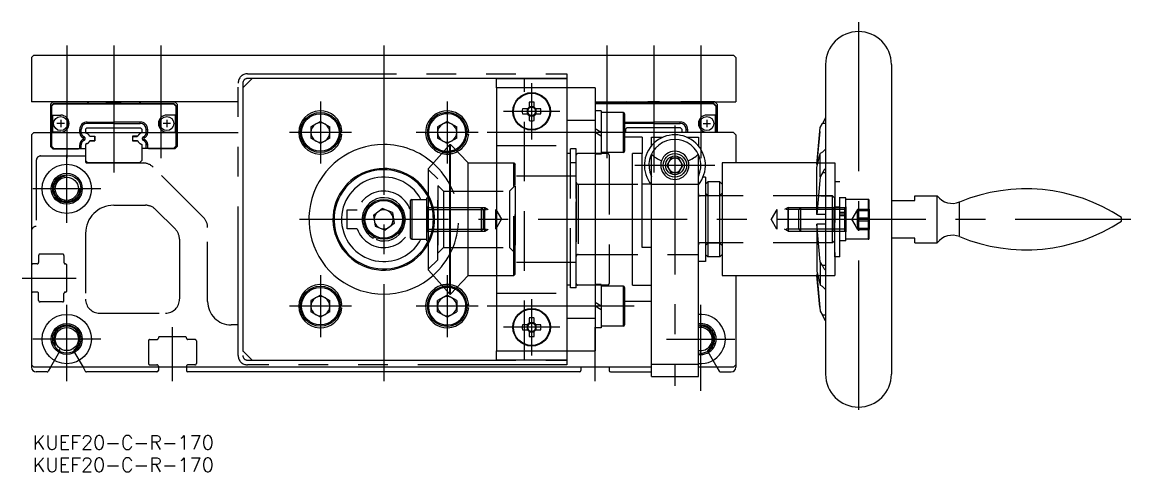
# Model space of a CAD drawing. Extents: x -77 to 457, y -54 to 311.
# Drawn here: x -77 to 159.1, y -53.8 to 42 of the extents above; entities that cross this region are included whole.
import ezdxf

# ---------------------------------------------------------------- set-up
doc = ezdxf.new("R2010")
doc.units = 0
for name, pattern in [('CENTER', [50.8, 31.75, -6.35, 6.35, -6.35]), ('DASHED', [19.05, 12.7, -6.35]), ('PHANTOM', [63.5, 31.75, -6.35, 6.35, -6.35, 6.35, -6.35])]:
    doc.linetypes.add(name, pattern=pattern)
doc.layers.get('0').update_dxf_attribs({"linetype": 'CONTINUOUS'})
doc.layers.add('CENTER', color=1, linetype='CENTER')
doc.styles.get("Standard").update_dxf_attribs({"font": 'txt.shx', "height": 3, "bigfont": 'bigfont.shx'})

# ---------------------------------------------------------------- blocks, each defined once
blk = doc.blocks.new('*U11')
at = {"color": 7, "linetype": 'CONTINUOUS'}
blk.add_text('KUEF20-C-R-170', height=3, dxfattribs=at).set_placement((-74.75, -49.05))
blk = doc.blocks.new('*U12')
at = {"color": 7, "linetype": 'CONTINUOUS'}
blk.add_text('KUEF20-C-R-170', height=3, dxfattribs=at).set_placement((-74.75, -53.79))

msp = doc.modelspace()

# ---------------------------------------------------------------- linework, layer by layer
at = {"color": 7, "linetype": 'CONTINUOUS'}
for p, q in [((-74.5, 35), (-75, 34.5)), ((-74.5, 35), (-75, 34.5)), ((-75, 34.5), (-75, 25)), ((-75, 34.5), (-75, 33)), ((-74.5, 35), (74.5, 35)), ((74.5, 35), (75, 34.5)), ((75, 34.5), (75, 33)), ((-75, 33), (-75, 25)), ((75, 33), (75, 25)), ((94.1, 33), (94.1, -33)), ((108.1, 33), (108.1, -33)), ((-28, 30), (-30, 28)), ((24, 30), (-28, 30)), ((24, 30), (39, 30)), ((24, 28), (24, 30)), ((39, 30), (39, 28)), ((-30, 28), (-30, -28)), ((24, 28), (24, -28)), ((39, 28), (24, 28)), ((39, 28), (39, -28)), ((45, 28), (39, 28)), ((45, 28), (45, 21.02)), ((-31, 25), (-75, 25)), ((-70.5, 25), (-71, 24.5)), ((-71, 24.5), (-71, 18.5)), ((-70.3, 24.7), (-70.8, 24.2)), ((-70.8, 24.2), (-70.8, 18.5)), ((-70.25, 24.6), (-70.75, 24.1)), ((-70.75, 24.1), (-70.75, 22.2)), ((-70.5, 25), (-63.3, 25)), ((-70.3, 24.7), (-44.7, 24.7)), ((-70.25, 24.6), (-44.75, 24.6)), ((-62.9, 24.75), (-63.3, 25)), ((-62.9, 24.75), (-52.1, 24.75)), ((-58.7, 25), (-59.1, 24.75)), ((-58.7, 25), (-56.3, 25)), ((-56.3, 25), (-55.9, 24.75)), ((-52.1, 24.75), (-51.7, 25)), ((-51.7, 25), (-44.5, 25)), ((-44.75, 24.6), (-44.25, 24.1)), ((-44.7, 24.7), (-44.2, 24.2)), ((-44.5, 25), (-44, 24.5)), ((-44.25, 24.1), (-44.25, 22.2)), ((-44.2, 24.2), (-44.2, 18.5)), ((-44, 24.5), (-44, 18.5)), ((30.98, 24.98), (30.98, 23.87)), ((32.01, 23.98), (30.98, 23.98)), ((32.01, 23.87), (32.01, 24.98)), ((45, 25), (75, 25)), ((70.3, 24.7), (45, 24.7)), ((70.25, 24.6), (45, 24.6)), ((52.1, 24.75), (51.7, 25)), ((62.9, 24.75), (52.1, 24.75)), ((56.3, 25), (55.9, 24.75)), ((58.7, 25), (56.3, 25)), ((58.7, 25), (59.1, 24.75)), ((62.9, 24.75), (63.3, 25)), ((70.5, 25), (63.3, 25)), ((70.25, 24.6), (70.75, 24.1)), ((70.3, 24.7), (70.8, 24.2)), ((70.5, 25), (71, 24.5)), ((70.75, 24.1), (70.75, 22.2)), ((70.8, 24.2), (70.8, 18.5)), ((71, 24.5), (71, 18.5)), ((-70.75, 22.2), (-68.8, 22.2)), ((-70.55, 22.2), (-70.55, 18.6)), ((-44.25, 22.2), (-46.2, 22.2)), ((-44.45, 22.2), (-44.45, 18.6)), ((30.63, 23.52), (29.52, 23.52)), ((29.52, 22.49), (30.63, 22.49)), ((30.52, 23.52), (30.52, 22.49)), ((30.98, 22.13), (30.98, 21.02)), ((30.98, 22.02), (32.01, 22.02)), ((32.01, 21.02), (32.01, 22.13)), ((33.48, 23.52), (32.37, 23.52)), ((32.37, 22.49), (33.48, 22.49)), ((32.48, 22.49), (32.48, 23.52)), ((46.3, 23.1), (45, 23.1)), ((46.3, 23.1), (46.3, 13.9)), ((51.05, 22.75), (46.3, 22.75)), ((51.05, 14.25), (51.05, 22.75)), ((51.3, 22.5), (51.3, 14.5)), ((70.75, 22.2), (68.8, 22.2)), ((70.55, 22.2), (70.55, 18.6)), ((94.1, 21.6), (93.41, 20.42)), ((-68, 20.4), (-69.6, 20.4)), ((-68.8, 21.2), (-68.8, 19.6)), ((-64.43, 19.13), (-64.73, 19.13)), ((-64.73, 18.51), (-64.73, 19.13)), ((-64.43, 18.51), (-64.43, 19.13)), ((-63.2, 19.5), (-63.5, 19.2)), ((-63.5, 19.2), (-63.5, 18.5)), ((-63.2, 19.5), (-51.8, 19.5)), ((-63.13, 20.73), (-57.5, 20.73)), ((-63.13, 20.43), (-63.13, 20.73)), ((-57.5, 20.43), (-63.13, 20.43)), ((-51.87, 20.73), (-57.5, 20.73)), ((-57.5, 20.73), (-57.5, 20.43)), ((-57.5, 20.43), (-51.87, 20.43)), ((-51.87, 20.43), (-51.87, 20.73)), ((-51.8, 19.5), (-51.5, 19.2)), ((-51.5, 19.2), (-51.5, 18.5)), ((-50.57, 19.13), (-50.27, 19.13)), ((-50.57, 18.51), (-50.57, 19.13)), ((-50.27, 18.51), (-50.27, 19.13)), ((-45.4, 20.4), (-47, 20.4)), ((-46.2, 21.2), (-46.2, 19.6)), ((-13.5, 20.86), (-15.54, 19.68)), ((-15.54, 19.68), (-15.54, 17.32)), ((-13.5, 20.86), (-11.46, 19.68)), ((-11.46, 17.32), (-11.46, 19.68)), ((13.5, 20.86), (11.46, 19.68)), ((11.46, 19.68), (11.46, 17.32)), ((13.5, 20.86), (15.54, 19.68)), ((15.54, 17.32), (15.54, 19.68)), ((45, 21.02), (39, 21.02)), ((45, 21.02), (45, -21.02)), ((46.3, 18.5), (45, 19.31)), ((51.3, 20.73), (57.5, 20.73)), ((57.5, 20.43), (51.3, 20.43)), ((51.8, 19.5), (51.5, 19.2)), ((51.5, 19.2), (51.5, 18.5)), ((63.2, 19.5), (51.8, 19.5)), ((51.87, 20.43), (51.87, 20.73)), ((63.13, 20.73), (57.5, 20.73)), ((57.5, 20.73), (57.5, 20.43)), ((57.5, 20.43), (63.13, 20.43)), ((63.13, 20.43), (63.13, 20.73)), ((63.2, 19.5), (63.5, 19.2)), ((63.5, 19.2), (63.5, 18.5)), ((64.43, 19.13), (64.73, 19.13)), ((64.43, 18.51), (64.43, 19.13)), ((64.73, 18.51), (64.73, 19.13)), ((68, 20.4), (69.6, 20.4)), ((68.8, 21.2), (68.8, 19.6)), ((92.24, 11.68), (92.92, 19.59)), ((92.92, 19.59), (93.41, 20.42)), ((94.1, 20.42), (93.41, 20.42)), ((-75, 18), (-74.5, 18.5)), ((-74.5, 18.5), (-75, 18)), ((-75, 18), (-75, -31)), ((-74.5, 18.5), (-31, 18.5)), ((-68.8, 18.6), (-70.75, 18.6)), ((-70.75, 18.6), (-70.75, 18.5)), ((-64.73, 18.51), (-64.43, 18.51)), ((-50.27, 18.51), (-50.57, 18.51)), ((-46.2, 18.6), (-44.25, 18.6)), ((-44.25, 18.6), (-44.25, 18.5)), ((-13.5, 16.14), (-15.54, 17.32)), ((-11.46, 17.32), (-13.5, 16.14)), ((-9.26, 18.83), (-8.91, 18.86)), ((-9.26, 18.17), (-8.91, 18.14)), ((13.5, 16.14), (11.46, 17.32)), ((15.54, 17.32), (13.5, 16.14)), ((17.74, 18.83), (18.09, 18.86)), ((17.74, 18.17), (18.09, 18.14)), ((46.3, 17.69), (45, 18.5)), ((74.5, 18.5), (51.3, 18.5)), ((55, 17.5), (51.3, 17.5)), ((55, 17.5), (55, 14)), ((57, 17.47), (59.43, 17.47)), ((57, 15.65), (57, 17.47)), ((64.73, 18.51), (64.43, 18.51)), ((64.57, 17.47), (67, 17.47)), ((67, 17.47), (67, 15.65)), ((68.8, 18.6), (70.75, 18.6)), ((70.75, 18.6), (70.75, 18.5)), ((75, 18), (74.5, 18.5)), ((75, 18), (75, 12)), ((92.85, 18.7), (92.24, 12)), ((9.56, 10.82), (14.07, 15.93)), ((14.07, -15.92), (14.07, 15.93)), ((14.07, 15.93), (14.21, 15.93)), ((14.21, -15.92), (14.21, 15.93)), ((14.21, 15.93), (18, 12)), ((51.05, 14.25), (46.3, 14.25)), ((93.41, 14.32), (92.92, 14.01)), ((94.1, 14.94), (93.41, 14.32)), ((18, -12), (18, 12)), ((18, 12), (24, 12)), ((46.3, 13.9), (45, 13.9)), ((53, -14), (53, 14)), ((55, 14), (53, 14)), ((55, -6), (55, 14)), ((57, -30.82), (57, 13.86)), ((61.13, 13), (60.27, 11.5)), ((62.87, 13), (61.13, 13)), ((63.73, 11.5), (62.87, 13)), ((67, -30.82), (67, 13.86)), ((72.1, 12), (72.1, 0)), ((92.24, 12), (72.1, 12)), ((92.24, 11.06), (92.92, 14.01)), ((92.24, 11.68), (92.24, 12)), ((92.92, 9.03), (92.92, 14.01)), ((9.56, -10.82), (9.56, 10.82)), ((60.27, 11.5), (61.13, 10)), ((61.13, 10), (62.87, 10)), ((62.87, 10), (63.73, 11.5)), ((92.38, 11.68), (92.24, 11.68)), ((92.24, 1), (92.24, 11.06)), ((93.41, 9.87), (92.92, 9.03)), ((93.82, 10.52), (93.41, 9.87)), ((94.1, 9.87), (93.41, 9.87)), ((56.88, 7.5), (55, 7.5)), ((68.5, 9), (68, 9)), ((68.5, 9), (68.5, -9)), ((69, 8), (68.5, 7.5)), ((69, 8), (69, 0)), ((71.6, 8), (69, 8)), ((71.6, -8), (71.6, 8)), ((71.6, 8), (72.1, 7.5)), ((92.92, 9.03), (92.24, 1)), ((113.1, 5), (117.89, 5)), ((113.1, 4), (113.1, 5)), ((117.89, -5), (117.89, 5)), ((5.7, -4), (5.7, 4)), ((5.95, 4.25), (5.95, -4.25)), ((5.95, 4.25), (9.2, 4.25)), ((9.2, -4.6), (9.2, 4.6)), ((9.2, 4.6), (9.56, 4.6)), ((108.1, 4), (113.1, 4)), ((122.63, -3.69), (122.63, 3.69)), ((-2.19, 0.88), (-0.33, 2.33)), ((-2.19, 0.88), (-1.86, -1.45)), ((1.86, 1.45), (-0.33, 2.33)), ((1.86, 1.45), (2.19, -0.88)), ((69, 0), (69, -8)), ((72.1, 0), (72.1, -12)), ((94.1, 1), (92.24, 1)), ((157.1, -0.41), (157.1, 0.41)), ((-1.86, -1.45), (0.33, -2.33)), ((2.19, -0.88), (0.33, -2.33)), ((92.92, -9.03), (92.24, -1)), ((92.24, -1), (92.24, -11.06)), ((94.1, -1), (92.24, -1)), ((-2.05, -3.72), (-2.22, -4.03)), ((-1.44, -4), (-1.56, -4.33)), ((5.95, -4.25), (9.2, -4.25)), ((9.21, -4.6), (9.55, -4.6)), ((113.1, -4), (108.1, -4)), ((113.1, -5), (113.1, -4)), ((57, -6), (55, -6)), ((113.1, -5), (117.89, -5)), ((68.5, -9), (67, -9)), ((69, -8), (68.5, -7.5)), ((71.6, -8), (69, -8)), ((71.6, -8), (72.1, -7.5)), ((93.41, -9.87), (92.92, -9.03)), ((92.92, -9.03), (92.92, -14.01)), ((9.56, -10.82), (14.07, -15.92)), ((92.24, -11.06), (92.92, -14.01)), ((92.24, -11.68), (92.92, -19.59)), ((92.38, -11.68), (92.24, -11.68)), ((92.24, -11.68), (92.24, -12)), ((94.1, -9.87), (93.41, -9.87)), ((93.82, -10.52), (93.41, -9.87)), ((14.21, -15.92), (18, -12)), ((18, -12), (24, -12)), ((46.3, -13.9), (45, -13.9)), ((46.3, -13.9), (46.3, -23.1)), ((53, -14), (57, -14)), ((72.1, -12), (92.24, -12)), ((75, -12), (75, -31)), ((92.85, -18.7), (92.24, -12)), ((93.41, -14.32), (92.92, -14.01)), ((-13.5, -16.14), (-15.54, -17.32)), ((-13.5, -16.14), (-11.46, -17.32)), ((13.5, -16.14), (11.46, -17.32)), ((15.54, -17.32), (13.5, -16.14)), ((14.07, -15.92), (14.21, -15.92)), ((51.05, -14.25), (46.3, -14.25)), ((51.05, -22.75), (51.05, -14.25)), ((51.3, -14.5), (51.3, -22.5)), ((94.1, -14.94), (93.41, -14.32)), ((-15.54, -17.32), (-15.54, -19.68)), ((-11.46, -19.68), (-11.46, -17.32)), ((-9.26, -18.17), (-8.91, -18.14)), ((-9.26, -18.83), (-8.91, -18.86)), ((11.46, -19.68), (11.46, -17.32)), ((15.54, -17.32), (15.54, -19.68)), ((17.74, -18.17), (18.09, -18.14)), ((17.74, -18.83), (18.09, -18.86)), ((46.3, -18.5), (45, -17.69)), ((46.3, -19.31), (45, -18.5)), ((57, -17.5), (51.3, -17.5)), ((-13.5, -20.86), (-15.54, -19.68)), ((-11.46, -19.68), (-13.5, -20.86)), ((13.5, -20.86), (11.46, -19.68)), ((13.5, -20.86), (15.54, -19.68)), ((30.98, -21.02), (30.98, -22.13)), ((32.01, -22.13), (32.01, -21.02)), ((39, -21.02), (45, -21.02)), ((45, -21.02), (45, -28)), ((92.92, -19.59), (93.41, -20.42)), ((94.1, -20.42), (93.41, -20.42)), ((94.1, -21.6), (93.41, -20.42)), ((30.63, -22.48), (29.52, -22.48)), ((29.52, -23.51), (30.63, -23.51)), ((30.52, -22.48), (30.52, -23.51)), ((32.01, -22.02), (30.98, -22.02)), ((33.48, -22.48), (32.37, -22.48)), ((32.37, -23.51), (33.48, -23.51)), ((32.48, -23.51), (32.48, -22.48)), ((46.3, -23.1), (45, -23.1)), ((51.05, -22.75), (46.3, -22.75)), ((30.98, -23.87), (30.98, -24.98)), ((30.98, -23.98), (32.01, -23.98)), ((32.01, -24.98), (32.01, -23.87)), ((-30, -28), (-28, -30)), ((24, -28), (45, -28)), ((24, -30), (24, -28)), ((39, -28), (39, -30)), ((-28, -30), (24, -30)), ((39, -30), (24, -30)), ((-75, -31), (-75, -31.5)), ((-74.5, -31.5), (-75, -31)), ((57, -31.5), (-74.5, -31.5)), ((-71.71, -32.5), (-74, -32.5)), ((-70.96, -31.5), (-71.45, -32.35)), ((-64.04, -31.5), (-63.55, -32.35)), ((-48.3, -32.5), (-63.29, -32.5)), ((-48, -31.5), (-48, -32.2)), ((-42, -31.5), (-42, -32.2)), ((41.7, -32.5), (-41.7, -32.5)), ((42, -31.5), (42, -32.2)), ((48, -31.5), (48, -32.2)), ((48.3, -32.5), (57, -32.5)), ((57, -30.82), (67, -30.82)), ((57, -33.5), (57, -30.82)), ((67, -33.5), (67, -30.82)), ((74.5, -31.5), (67, -31.5)), ((70.96, -31.5), (71.45, -32.35)), ((71.71, -32.5), (74, -32.5)), ((75, -31), (74.5, -31.5)), ((75, -31), (75, -31.5)), ((57, -33.5), (67, -33.5))]:
    msp.add_line(p, q, dxfattribs=at)
at = {"color": 3, "linetype": 'PHANTOM'}
for p, q in [((-29, 31), (39, 31)), ((39, 31), (39, 30)), ((-31, -29), (-31, 29)), ((-30, 29), (-30, -29)), ((39, 30), (-29, 30)), ((-29, -30), (39, -30)), ((39, -30), (39, -31)), ((39, -30), (39, -31)), ((39, -31), (-29, -31))]:
    msp.add_line(p, q, dxfattribs=at)
at = {"color": 3, "linetype": 'DASHED'}
for p, q in [((30, -30), (30, 30)), ((30, -30), (30, 30)), ((-71, 18.5), (-71, 15.5)), ((-70.8, 18.5), (-70.8, 17.6)), ((-70.8, 17.6), (-70.75, 17.6)), ((-70.8, 16.8), (-70.8, 17.6)), ((-70.8, 16.8), (-70.8, 15.6)), ((-70.8, 16.8), (-70.75, 16.8)), ((-70.75, 18.5), (-70.75, 15.6)), ((-64.08, 17.38), (-63.93, 17.64)), ((-64.08, 17.38), (-63.92, 17.29)), ((-64.08, 17.02), (-63.92, 17.11)), ((-64.08, 17.02), (-63.93, 16.76)), ((-63.77, 17.55), (-63.93, 17.64)), ((-63.93, 16.76), (-63.77, 16.85)), ((-63.92, 17.29), (-63.77, 17.55)), ((-63.92, 17.29), (-63.92, 17.29)), ((-63.92, 17.11), (-63.91, 17.12)), ((-63.91, 17.12), (-63.92, 17.11)), ((-63.92, 17.11), (-63.92, 17.11)), ((-63.92, 17.11), (-63.77, 16.85)), ((-63.5, 18.5), (-63.5, 18.46)), ((-63.5, 18.46), (-63.13, 18.25)), ((-62.61, 17.7), (-61.5, 17.7)), ((-61.5, 16.7), (-62.61, 16.7)), ((-62.53, 17.7), (-62.51, 17.65)), ((-62.53, 16.7), (-62.51, 16.75)), ((-61.55, 17.65), (-62.51, 17.65)), ((-62.51, 16.75), (-61.55, 16.75)), ((-61.55, 16.75), (-61.55, 17.65)), ((-61.5, 17.7), (-61.5, 16.7)), ((-52.39, 17.7), (-53.5, 17.7)), ((-53.5, 17.7), (-53.5, 16.7)), ((-53.5, 16.7), (-52.39, 16.7)), ((-53.45, 17.65), (-52.49, 17.65)), ((-53.45, 16.75), (-53.45, 17.65)), ((-52.49, 16.75), (-53.45, 16.75)), ((-52.47, 17.7), (-52.49, 17.65)), ((-52.47, 16.7), (-52.49, 16.75)), ((-51.5, 18.46), (-51.87, 18.25)), ((-51.5, 18.5), (-51.5, 18.46)), ((-51.23, 17.55), (-51.07, 17.64)), ((-51.08, 17.29), (-51.23, 17.55)), ((-51.08, 17.11), (-51.23, 16.85)), ((-51.07, 16.76), (-51.23, 16.85)), ((-51.08, 17.11), (-51.09, 17.12)), ((-51.09, 17.12), (-51.08, 17.11)), ((-50.92, 17.38), (-51.08, 17.29)), ((-51.08, 17.29), (-51.08, 17.29)), ((-51.08, 17.11), (-51.08, 17.11)), ((-50.92, 17.02), (-51.08, 17.11)), ((-50.92, 17.38), (-51.07, 17.64)), ((-50.92, 17.02), (-51.07, 16.76)), ((-44.25, 18.5), (-44.25, 15.6)), ((-44.2, 17.6), (-44.25, 17.6)), ((-44.2, 16.8), (-44.25, 16.8)), ((-44.2, 18.5), (-44.2, 17.6)), ((-44.2, 16.8), (-44.2, 17.6)), ((-44.2, 16.8), (-44.2, 15.6)), ((-44, 18.5), (-44, 15.5)), ((-71, 15.5), (-70.5, 15)), ((-70.8, 15.6), (-70.3, 15.1)), ((-70.75, 15.6), (-70.25, 15.1)), ((-70.5, 15), (-65, 15)), ((-70.3, 15.1), (-70.25, 15.1)), ((-70.25, 15.1), (-64.73, 15.1)), ((-65, 15), (-64.78, 15.1)), ((-64.73, 15.89), (-64.43, 15.89)), ((-64.73, 15.1), (-64.73, 15.89)), ((-64.73, 15.1), (-64.43, 15.1)), ((-64.43, 15.1), (-64.43, 15.89)), ((-64.43, 15.1), (-63.5, 15.1)), ((-63.13, 16.15), (-63.5, 15.94)), ((-63.5, 15.94), (-63.5, 12.5)), ((-51.87, 16.15), (-51.5, 15.94)), ((-51.5, 15.94), (-51.5, 12.5)), ((-50.57, 15.1), (-51.5, 15.1)), ((-50.57, 15.1), (-50.57, 15.89)), ((-50.27, 15.89), (-50.57, 15.89)), ((-50.27, 15.1), (-50.57, 15.1)), ((-50.27, 15.1), (-50.27, 15.89)), ((-44.75, 15.1), (-50.27, 15.1)), ((-50, 15), (-50.22, 15.1)), ((-44.5, 15), (-50, 15)), ((-44.25, 15.6), (-44.75, 15.1)), ((-44.7, 15.1), (-44.75, 15.1)), ((-44.2, 15.6), (-44.7, 15.1)), ((-44, 15.5), (-44.5, 15)), ((24, 15.75), (39, 15.75)), ((39.8, -14.59), (39.8, 15.05)), ((41, 15.05), (39.8, 15.05)), ((41, -14.59), (41, 15.05)), ((-74, 12.5), (-74, -1.5)), ((-73, 13.5), (-63.5, 13.5)), ((-73, 13.5), (-63.5, 13.5)), ((-63.5, 13.5), (-63.5, 12.3)), ((-63.5, 12.5), (-63, 12)), ((-63.2, 12), (-51.24, 12)), ((-52, 12), (-63, 12)), ((-51.5, 12.5), (-52, 12)), ((24.03, 12), (27.7, 12)), ((27.7, -12), (27.7, 12)), ((27.7, 12), (28, 11.7)), ((39.8, 14), (39, 14)), ((41, 12.01), (39.8, 12.01)), ((47.7, 14), (41.3, 14)), ((48, 13.7), (48, -13.7)), ((92.24, 12), (96.1, 12)), ((96.1, 12), (96.1, -12)), ((-38.38, 0.38), (-49.12, 11.12)), ((11.5, 8.63), (9.56, 10.57)), ((28, -11.7), (28, 11.7)), ((11.5, -8.63), (11.5, 8.63)), ((11.5, 7.2), (12.7, 6)), ((11.5, 7.17), (11.5, -7.17)), ((26.8, 6), (28, 7.2)), ((41, 9.2), (28, 9.2)), ((28, 7.17), (28, -7.17)), ((41, -9), (41, 8.95)), ((41, 7.9), (41, -7.85)), ((41.4, 7.5), (55, 7.5)), ((41.4, 7.5), (41.4, -7.46)), ((56.88, 7.5), (67, 7.5)), ((97.1, 8), (96.1, 8)), ((96.1, -8), (96.1, 7.96)), ((97.1, -8), (97.1, 8)), ((12.7, 6), (12.7, -6)), ((12.7, 6), (26.8, 6)), ((26.8, 6), (26.8, -6)), ((95.6, 5), (67.39, 5)), ((69, 5.05), (68.5, 5.55)), ((69, 5.05), (71.6, 5.05)), ((71.6, 5.05), (72.1, 5.55)), ((93.1, 5), (95.6, 5)), ((95.6, -5), (95.6, 5)), ((95.6, 5), (96.1, 4.5)), ((-57.5, 3), (-50.73, 3)), ((9.2, -2.7), (9.2, 2.66)), ((9.2, 2.55), (10.5, 2.55)), ((9.2, 2.54), (9.2, -2.55)), ((9.4, 2.5), (21.5, 2.5)), ((10.5, 2.6), (10.5, -2.57)), ((10.5, 2.6), (11.5, 2.6)), ((10.5, 2.54), (10.5, -2.55)), ((11.5, 2.6), (11.5, -2.57)), ((11.5, -2.5), (11.5, 2.5)), ((20.75, 2.5), (20.75, -2.5)), ((20.75, 2.5), (21.2, 2.06)), ((21.5, -2.5), (21.5, 2.5)), ((21.5, 2.5), (22.25, 2.07)), ((86.1, 2.5), (85.35, 2.07)), ((86.1, 2.5), (98.2, 2.5)), ((86.1, 2.5), (86.1, -2.5)), ((88.4, 2.07), (88.83, 2.5)), ((88.83, -2.5), (88.83, 2.5)), ((95.85, 2.5), (96.1, 2.75)), ((95.85, 2.5), (95.85, -2.5)), ((96.1, -4.45), (96.1, 4.45)), ((96.1, -2.75), (96.1, 2.7)), ((97.1, 2.6), (96.1, 2.6)), ((96.1, -2.58), (96.1, 2.59)), ((97.1, -4.59), (97.1, 4.6)), ((98.4, 4.6), (97.1, 4.6)), ((97.1, -2.58), (97.1, 2.59)), ((97.1, 2.55), (98.4, 2.55)), ((97.1, -2.55), (97.1, 2.55)), ((98.2, -2.5), (98.2, 2.5)), ((98.4, -4.6), (98.4, 4.6)), ((98.4, -4.21), (98.4, 4.25)), ((103.15, 4.25), (98.4, 4.25)), ((98.4, 2.68), (98.4, -2.69)), ((98.4, -2.55), (98.4, 2.55)), ((103.15, 4.25), (103.15, -4.25)), ((103.4, -4), (103.4, 4)), ((-48.61, 2.12), (-44.38, -2.11)), ((-7.8, 2), (-5.66, 2)), ((-7.8, -2), (-7.8, 2)), ((-7.8, -2), (-7.8, 2)), ((-7.8, 2), (-6.92, 2)), ((9.2, 2.07), (23.9, 2.07)), ((21.2, 2.06), (21.2, -2.05)), ((21.5, -2.1), (21.5, 2.1)), ((23.9, 2.07), (25.09, 0)), ((23.9, -2.07), (23.9, 2.07)), ((23.9, -2.07), (25.09, 0)), ((83.7, 2.07), (82.51, 0)), ((83.7, -2.07), (82.51, 0)), ((98.4, 2.07), (83.7, 2.07)), ((83.7, 2.07), (83.7, -2.07)), ((86.1, -2.1), (86.1, 2.1)), ((88.4, -2.07), (88.4, 2.07)), ((98.4, 2.08), (97.1, 2.08)), ((97.1, 1.16), (97.1, 2.08)), ((97.1, 0.79), (97.1, 1.42)), ((98.4, 1.42), (97.1, 1.42)), ((97.1, 1.16), (98.4, 1.16)), ((97.1, 0.79), (98.4, 0.79)), ((98.4, 1.16), (98.4, 2.08)), ((98.4, 0.79), (98.4, 1.42)), ((100.9, 2.06), (99.71, 0)), ((100.9, -2.06), (99.71, 0)), ((100.9, 2.18), (103.4, 2.18)), ((100.9, 2.18), (100.9, 2.02)), ((100.9, 2.18), (100.9, 1.24)), ((100.9, 1.24), (100.9, 2.04)), ((100.9, 0.78), (100.9, 2.02)), ((100.9, 2.02), (100.9, 1.87)), ((100.9, 1.87), (103.4, 1.87)), ((100.9, 0.78), (100.9, 1.87)), ((100.9, 1.24), (100.9, 0.31)), ((100.9, 1.24), (100.9, -0.78)), ((100.9, -0.31), (100.9, 0.78)), ((100.9, -1.24), (100.9, 0.78)), ((100.9, 0.31), (103.4, 0.31)), ((100.9, 0.31), (100.9, -0.78)), ((103.4, 2.18), (103.4, 0.31)), ((103.4, 2.18), (103.4, 1.87)), ((103.4, -0.31), (103.4, 1.87)), ((103.4, 0.31), (103.4, -1.87)), ((-37.5, -17.5), (-37.5, -1.74)), ((-5.66, -2), (-7.8, -2)), ((-6.92, -2), (-7.8, -2)), ((9.2, -2.07), (23.9, -2.07)), ((20.75, -2.5), (21.2, -2.05)), ((21.5, -2.5), (22.25, -2.07)), ((98.4, -2.07), (83.7, -2.07)), ((86.1, -2.5), (85.35, -2.07)), ((88.4, -2.07), (88.83, -2.5)), ((100.9, -0.31), (103.4, -0.31)), ((100.9, -0.31), (100.9, -1.24)), ((100.9, -0.78), (100.9, -1.87)), ((100.9, -0.78), (100.9, -2.02)), ((100.9, -1.24), (100.9, -2.18)), ((100.9, -1.24), (100.9, -2.04)), ((100.9, -1.87), (103.4, -1.87)), ((100.9, -2.02), (100.9, -1.87)), ((100.9, -2.18), (100.9, -2.02)), ((100.9, -2.18), (103.4, -2.18)), ((103.4, -0.31), (103.4, -2.18)), ((103.4, -2.18), (103.4, -1.87)), ((-75, -2.5), (-75, -9.2)), ((-63.5, -3), (-63.5, -17)), ((-43.5, -4.23), (-43.5, -17)), ((9.2, -2.55), (10.5, -2.55)), ((9.4, -2.5), (21.5, -2.5)), ((10.5, -2.6), (11.5, -2.6)), ((86.1, -2.5), (95.85, -2.5)), ((95.6, -5), (96.1, -4.5)), ((95.85, -2.5), (96.1, -2.75)), ((97.1, -2.6), (96.1, -2.6)), ((97.1, -2.55), (98.4, -2.55)), ((98.4, -4.6), (97.1, -4.6)), ((103.15, -4.25), (98.4, -4.25)), ((11.5, -7.2), (12.7, -6)), ((12.7, -6), (26.8, -6)), ((26.8, -6), (28, -7.2)), ((95.6, -5), (67.4, -5)), ((69, -5.05), (68.5, -5.55)), ((71.6, -5.05), (69, -5.05)), ((71.6, -5.05), (72.1, -5.55)), ((-73.5, -7.7), (-73.5, -9.2)), ((-68.4, -7.4), (-73.2, -7.4)), ((-68.1, -7.7), (-68.1, -9.2)), ((9.56, -10.57), (11.5, -8.63)), ((41, -9.2), (28, -9.2)), ((41.4, -7.5), (67, -7.5)), ((97.1, -8), (96.1, -8)), ((-73.8, -9.5), (-74.7, -9.5)), ((-67.5, -15.2), (-67.5, -9.8)), ((27.7, -12), (28, -11.7)), ((24, -12), (27.7, -12)), ((39.8, -14), (39, -14)), ((47.7, -14), (41.3, -14)), ((92.24, -12), (96.1, -12)), ((-75, -15.8), (-75, -31)), ((-73.8, -15.5), (-74.7, -15.5)), ((-73.5, -17.3), (-73.5, -15.8)), ((-68.1, -17.3), (-68.1, -15.8)), ((24, -15.75), (39, -15.75)), ((41, -14.59), (39.8, -14.59)), ((-68.4, -17.6), (-73.2, -17.6)), ((-60.5, -20), (-46.5, -20)), ((-31, -22.5), (-32.5, -22.5)), ((-50.1, -25.9), (-50.1, -30.7)), ((-49.8, -25.6), (-48.3, -25.6)), ((-42.3, -25), (-47.7, -25)), ((-40.2, -25.6), (-41.7, -25.6)), ((-39.9, -25.9), (-39.9, -30.7)), ((-69.02, -28.13), (-70.96, -31.5)), ((-65.98, -28.13), (-64.04, -31.5)), ((69.02, -28.13), (70.96, -31.5)), ((-49.8, -31), (-48.3, -31)), ((-48, -31.3), (-48, -31.5)), ((-42, -31.3), (-42, -31.5)), ((-40.2, -31), (-41.7, -31))]:
    msp.add_line(p, q, dxfattribs=at)
at = {"color": 7, "linetype": 'CONTINUOUS'}
for centre, radius in [((31.5, 23), 4), ((31.5, 23), 3.85), ((-68.8, 20.4), 1.5), ((-46.2, 20.4), 1.5), ((-13.5, 18.5), 4.25), ((-13.5, 18.5), 4), ((68.8, 20.4), 1.5), ((62, 11.5), 2.5), ((62, 11.5), 2), ((-67.5, 6.5), 5.25), ((-67.5, 6.5), 3.3), ((-67.5, 6.5), 2.46), ((0, 0), 4.25), ((0, 0), 4), ((-13.5, -18.5), 4.25), ((-13.5, -18.5), 4), ((-67.5, -25.5), 5.25), ((31.5, -23), 4), ((31.5, -23), 3.85), ((-67.5, -25.5), 3.3), ((-67.5, -25.5), 2.46)]:
    msp.add_circle(centre, radius, dxfattribs=at)
at = {"color": 3, "linetype": 'CONTINUOUS'}
for centre in [(-67.5, 6.5), (-67.5, -25.5)]:
    msp.add_circle(centre, 3, dxfattribs=at)
at = {"color": 3, "linetype": 'DASHED'}
msp.add_circle((-67.5, 6.5), 2.75, dxfattribs=at)
at = {"color": 7, "linetype": 'CONTINUOUS'}
for centre, radius, start, end in [((101.1, 33), 7, 0, 180), ((31.5, 23), 1.01, 120.6869, 149.3131), ((31.5, 23), 0.851, 127.2411, 142.7589), ((31.5, 10.61), 14.38, 87.9477, 92.0523), ((31.5, 23), 0.851, 52.7589, 127.2411), ((31.5, 23), 1.01, 30.6869, 59.3131), ((31.5, 23), 0.851, 37.2411, 52.7589), ((-68.8, 20.4), 1.8, 270, 90), ((-46.2, 20.4), 1.8, 90, 270), ((-13.5, 18.5), 4.6, 4.5, 355.5), ((13.5, 18.5), 4.6, 4.5, 256.1551), ((13.5, 18.5), 4.25, 0, 258.6473), ((13.5, 18.5), 4, 0, 260.7477), ((43.89, 23), 14.38, 177.9477, 182.0523), ((31.5, 23), 1.01, 210.6869, 239.3131), ((31.5, 23), 0.851, 142.7589, 217.2411), ((31.5, 23), 0.851, 217.2411, 232.7589), ((31.5, 23), 0.851, 232.7589, 307.2411), ((31.5, 23), 0.851, 307.2411, 322.7589), ((31.5, 23), 1.01, 300.6869, 329.3131), ((31.5, 23), 0.851, 322.7589, 37.2411), ((19.11, 23), 14.38, 357.9477, 2.0523), ((51.05, 22.5), 0.25, 0, 90), ((68.8, 20.4), 1.8, 90, 270), ((-63.13, 19.13), 1.6, 90.0008, 179.9992), ((-63.13, 19.13), 1.3, 90, 180), ((-51.87, 19.13), 1.6, 0.0008, 89.9992), ((-51.87, 19.13), 1.3, 0, 90), ((-13.5, 18.5), 2.04, 120, 180), ((-13.5, 18.5), 2.04, 60, 120), ((-13.5, 18.5), 2.04, 0, 60), ((13.5, 18.5), 2.04, 120, 180), ((13.5, 18.5), 2.04, 60, 120), ((13.5, 18.5), 2.04, 0, 60), ((31.5, 35.39), 14.38, 267.9477, 272.0523), ((63.13, 19.13), 1.6, 0.0008, 89.9992), ((63.13, 19.13), 1.3, 0, 90), ((-63.43, 18.51), 1.3, 180, 180.2346), ((-63.43, 18.51), 1, 180, 180.3049), ((-51.57, 18.51), 1, 359.6951, 0), ((-51.57, 18.51), 1.3, 359.7654, 0), ((-13.5, 18.5), 2.04, 180, 240), ((-13.5, 18.5), 2.04, 240, 300), ((-13.5, 18.5), 2.04, 300, 0), ((13.5, 18.5), 2.04, 180, 240), ((13.5, 18.5), 2.04, 240, 300), ((13.5, 18.5), 2.04, 300, 0), ((13.5, 18.5), 4, 295.3635, 0), ((13.5, 18.5), 4.25, 296.4965, 0), ((13.5, 18.5), 4.6, 297.8663, 355.5), ((62, 11.5), 6.5, 320.2849, 219.7151), ((62, 11.5), 5.53, 334.7754, 205.2246), ((63.43, 18.51), 1, 359.6951, 0), ((63.43, 18.51), 1.3, 359.7654, 0), ((0, 0), 15.93, 90, 311.4611), ((0, 0), 15.93, 48.5389, 90), ((51.05, 14.5), 0.25, 270, 0), ((62, 11.5), 3, 19.0534, 160.9466), ((61.86, 19.11), 7.15, 227.2307, 247.8844), ((62, 11.5), 3, 160.9466, 19.0534), ((62, 11.5), 1.5, 150, 210), ((62, 11.5), 1.5, 90, 150), ((62, 11.5), 1.5, 30, 90), ((62, 11.5), 1.5, 330, 30), ((62.14, 19.11), 7.15, 292.1156, 312.7693), ((0, 0), 10.82, 90, 332.0695), ((0, 0), 10.57, 90, 334.2063), ((0, 0), 10.82, 27.9305, 90), ((0, 0), 10.57, 25.7937, 90), ((62, 11.5), 1.5, 210, 270), ((62, 11.5), 1.5, 270, 330), ((95.19, 9.55), 1.68, 130.462, 144.7696), ((0, 0), 9, 28.1786, 268.6583), ((121.1, 7.39), 4, 216.6383, 292.4708), ((136.77, -30.5), 37, 56.6714, 112.4708), ((0, 0), 4.6, 250.1532, 241.1532), ((5.95, 4), 0.25, 90, 180), ((0, 0), 2.04, 128.0314, 188.0314), ((0, 0), 2.04, 68.0314, 128.0314), ((0, 0), 2.04, 8.0314, 68.0314), ((0, 0), 2.04, 308.0314, 8.0314), ((0, 0), 2.04, 188.0314, 248.0314), ((0, 0), 2.04, 248.0314, 308.0314), ((136.77, 30.5), 37, 247.5292, 303.3286), ((0, 0), 9, 268.6583, 331.8214), ((5.95, -4), 0.25, 180, 270), ((121.1, -7.39), 4, 67.5292, 143.3617), ((95.19, -9.55), 1.68, 215.2304, 229.538), ((-13.5, -18.5), 4.6, 4.5, 355.5), ((13.5, -18.5), 4.6, 103.8449, 355.5), ((-13.5, -18.5), 2.04, 60, 120), ((13.5, -18.5), 4.25, 101.3527, 0), ((13.5, -18.5), 4, 99.2523, 0), ((13.5, -18.5), 2.04, 60, 120), ((13.5, -18.5), 4, 0, 64.6365), ((13.5, -18.5), 4.25, 0, 63.5035), ((13.5, -18.5), 4.6, 4.5, 62.1337), ((51.05, -14.5), 0.25, 0, 90), ((-13.5, -18.5), 2.04, 120, 180), ((-13.5, -18.5), 2.04, 180, 240), ((-13.5, -18.5), 2.04, 0, 60), ((-13.5, -18.5), 2.04, 300, 0), ((13.5, -18.5), 2.04, 120, 180), ((13.5, -18.5), 2.04, 180, 240), ((13.5, -18.5), 2.04, 0, 60), ((13.5, -18.5), 2.04, 300, 0), ((-13.5, -18.5), 2.04, 240, 300), ((13.5, -18.5), 2.04, 240, 300), ((31.5, -35.39), 14.38, 87.9477, 92.0523), ((67.5, -25.5), 5.25, 264.534, 95.466), ((43.89, -23), 14.38, 177.9477, 182.0523), ((31.5, -23), 1.01, 120.6869, 149.3131), ((31.5, -23), 1.01, 210.6869, 239.3131), ((31.5, -23), 0.851, 142.7589, 217.2411), ((31.5, -23), 0.851, 127.2411, 142.7589), ((31.5, -23), 0.851, 217.2411, 232.7589), ((31.5, -23), 0.851, 52.7589, 127.2411), ((31.5, -23), 1.01, 30.6869, 59.3131), ((31.5, -23), 0.851, 37.2411, 52.7589), ((31.5, -23), 0.851, 307.2411, 322.7589), ((31.5, -23), 1.01, 300.6869, 329.3131), ((31.5, -23), 0.851, 322.7589, 37.2411), ((19.11, -23), 14.38, 357.9477, 2.0523), ((51.05, -22.5), 0.25, 270, 0), ((67.5, -25.5), 3.3, 261.2837, 98.7163), ((67.5, -25.5), 2.46, 258.2635, 101.7365), ((31.5, -23), 0.851, 232.7589, 307.2411), ((31.5, -10.61), 14.38, 267.9477, 272.0523), ((-74, -31.5), 1, 180, 270), ((-71.71, -32.2), 0.3, 270, 330), ((-63.29, -32.2), 0.3, 210, 270), ((-48.3, -32.2), 0.3, 270, 0), ((-41.7, -32.2), 0.3, 180, 270), ((41.7, -32.2), 0.3, 270, 0), ((48.3, -32.2), 0.3, 180, 270), ((71.71, -32.2), 0.3, 210, 270), ((74, -31.5), 1, 270, 0), ((101.1, -33), 7, 180, 0)]:
    msp.add_arc(centre, radius, start, end, dxfattribs=at)
at = {"color": 3, "linetype": 'PHANTOM'}
for centre, radius, start, end in [((-29, 29), 2, 90, 180), ((-29, 29), 1, 90, 180), ((-29, -29), 2, 180, 270), ((-29, -29), 1, 180, 270)]:
    msp.add_arc(centre, radius, start, end, dxfattribs=at)
at = {"color": 3, "linetype": 'DASHED'}
for centre, radius, start, end in [((-63.43, 18.51), 1.3, 180.2346, 240), ((-63.43, 15.89), 1.3, 120, 180), ((-63.43, 18.51), 1, 180.3049, 240), ((-63.43, 15.89), 1, 120, 180), ((-63.97, 17.2), 0.4, 300, 60), ((-63.79, 17.11), 1.32, 26.598, 60), ((-63.79, 17.29), 1.32, 300, 333.402), ((-51.21, 17.11), 1.32, 120, 153.402), ((-51.21, 17.29), 1.32, 206.598, 240), ((-51.03, 17.2), 0.4, 120, 240), ((-51.57, 18.51), 1, 300, 359.6951), ((-51.57, 15.89), 1, 0, 60), ((-51.57, 18.51), 1.3, 300, 359.7654), ((-51.57, 15.89), 1.3, 0, 60), ((13.5, 18.5), 4.6, 256.1551, 297.8697), ((13.5, 18.5), 4.25, 258.6473, 296.497), ((13.5, 18.5), 4, 260.7477, 295.366), ((-73, 12.5), 1, 90, 180), ((-73, 12.5), 1, 90, 180), ((-63.2, 12.3), 0.3, 180, 270), ((-51.24, 9), 3, 45, 90), ((0, 0), 15.93, 311.4611, 48.5389), ((41.3, 13.7), 0.3, 90, 180), ((47.7, 13.7), 0.3, 0, 90), ((41.4, 7.9), 0.4, 180, 270), ((0, 0), 6, 199.4712, 160.5288), ((0, 0), 6, 199.4712, 160.5288), ((0, 0), 10.82, 332.0695, 27.9305), ((67.4, 5.4), 0.4, 180, 270), ((-57.5, -3), 6, 90, 180), ((-50.73, 0), 3, 45, 90), ((9.4, 2.7), 0.2, 180, 270), ((0, 0), 10.57, 334.2063, 25.7937), ((98.2, 2.7), 0.2, 270, 0), ((103.15, 4), 0.25, 0, 90), ((-40.5, -1.74), 3, 0, 45), ((-74, -2.5), 1, 90, 180), ((-46.5, -4.23), 3, 0, 45), ((9.4, -2.7), 0.2, 90, 180), ((98.2, -2.7), 0.2, 0, 90), ((103.15, -4), 0.25, 270, 0), ((67.4, -5.4), 0.4, 90, 180), ((-74.7, -9.2), 0.3, 180, 270), ((-73.8, -9.2), 0.3, 270, 0), ((-73.2, -7.7), 0.3, 90, 180), ((-68.4, -7.7), 0.3, 0, 90), ((-67.8, -9.2), 0.3, 180, 270), ((41.4, -7.9), 0.4, 90, 180), ((-67.8, -9.8), 0.3, 0, 90), ((13.5, -18.5), 4.6, 62.1303, 103.8449), ((41.3, -13.7), 0.3, 180, 270), ((47.7, -13.7), 0.3, 270, 0), ((-74.7, -15.8), 0.3, 90, 180), ((-73.8, -15.8), 0.3, 0, 90), ((-67.8, -15.8), 0.3, 90, 180), ((-67.8, -15.2), 0.3, 270, 0), ((13.5, -18.5), 4.25, 63.503, 101.3527), ((13.5, -18.5), 4, 64.634, 99.2523), ((-73.2, -17.3), 0.3, 180, 270), ((-68.4, -17.3), 0.3, 270, 0), ((-60.5, -17), 3, 180, 270), ((-46.5, -17), 3, 270, 0), ((-32.5, -17.5), 5, 180, 270), ((-67.5, -25.5), 2.75, 305.6448, 234.3552), ((67.5, -25.5), 2.75, 305.6448, 100.4775), ((-49.8, -25.9), 0.3, 90, 180), ((-48.3, -25.3), 0.3, 270, 0), ((-47.7, -25.3), 0.3, 90, 180), ((-42.3, -25.3), 0.3, 0, 90), ((-41.7, -25.3), 0.3, 180, 270), ((-40.2, -25.9), 0.3, 0, 90), ((-69.28, -27.98), 0.3, 330, 54.3552), ((-65.72, -27.98), 0.3, 125.6448, 210), ((69.28, -27.98), 0.3, 125.6448, 210), ((-49.8, -30.7), 0.3, 180, 270), ((-48.3, -31.3), 0.3, 0, 90), ((-41.7, -31.3), 0.3, 90, 180), ((-40.2, -30.7), 0.3, 270, 0)]:
    msp.add_arc(centre, radius, start, end, dxfattribs=at)
at = {"color": 3, "linetype": 'CONTINUOUS'}
msp.add_arc((67.5, -25.5), 3, 260.4043, 99.5957, dxfattribs=at)
at = {"layer": 'CENTER', "color": 1, "linetype": 'CENTER'}
for p, q in [((101.1, 42), (101.1, -42)), ((-67.5, 37), (-67.5, 13)), ((-57.5, 37), (-57.5, 10)), ((-47.5, 37), (-47.5, 13)), ((0, 37), (0, -34.5)), ((47.5, 37), (47.5, 13)), ((57.5, 37), (57.5, 10)), ((67.5, 37), (67.5, 13)), ((31.5, 29), (31.5, 17)), ((-13.5, 25.1), (-13.5, 11.9)), ((13.5, 25.1), (13.5, 11.9)), ((37.5, 23), (25.5, 23)), ((62, 20), (62, -35.5)), ((-6.9, 18.5), (-20.1, 18.5)), ((20.1, 18.5), (6.9, 18.5)), ((53.3, 18.5), (22, 18.5)), ((-67.5, -0.75), (-67.5, 13.75)), ((70.5, 11.5), (53.5, 11.5)), ((-60.25, 6.5), (-74.75, 6.5)), ((-17.93, 0), (159.1, 0)), ((-77, -12.5), (-65.5, -12.5)), ((-13.5, -11.9), (-13.5, -25.1)), ((13.5, -11.9), (13.5, -25.1)), ((-67.5, -34.5), (-67.5, -18.25)), ((-6.9, -18.5), (-20.1, -18.5)), ((20.1, -18.5), (6.9, -18.5)), ((53.3, -18.5), (22, -18.5)), ((31.5, -17), (31.5, -29)), ((67.5, -36.5), (67.5, -18.25)), ((-45, -34.5), (-45, -23)), ((37.5, -23), (25.5, -23)), ((45, -34.5), (45, -23)), ((-60.25, -25.5), (-74.75, -25.5)), ((60.25, -25.5), (74.75, -25.5))]:
    msp.add_line(p, q, dxfattribs=at)

# ---------------------------------------------------------------- block references
at = {"color": 7, "linetype": 'CONTINUOUS'}
for name in ['*U11', '*U12']:
    msp.add_blockref(name, (0, 0), dxfattribs=at)

doc.saveas('drawing.dxf')
